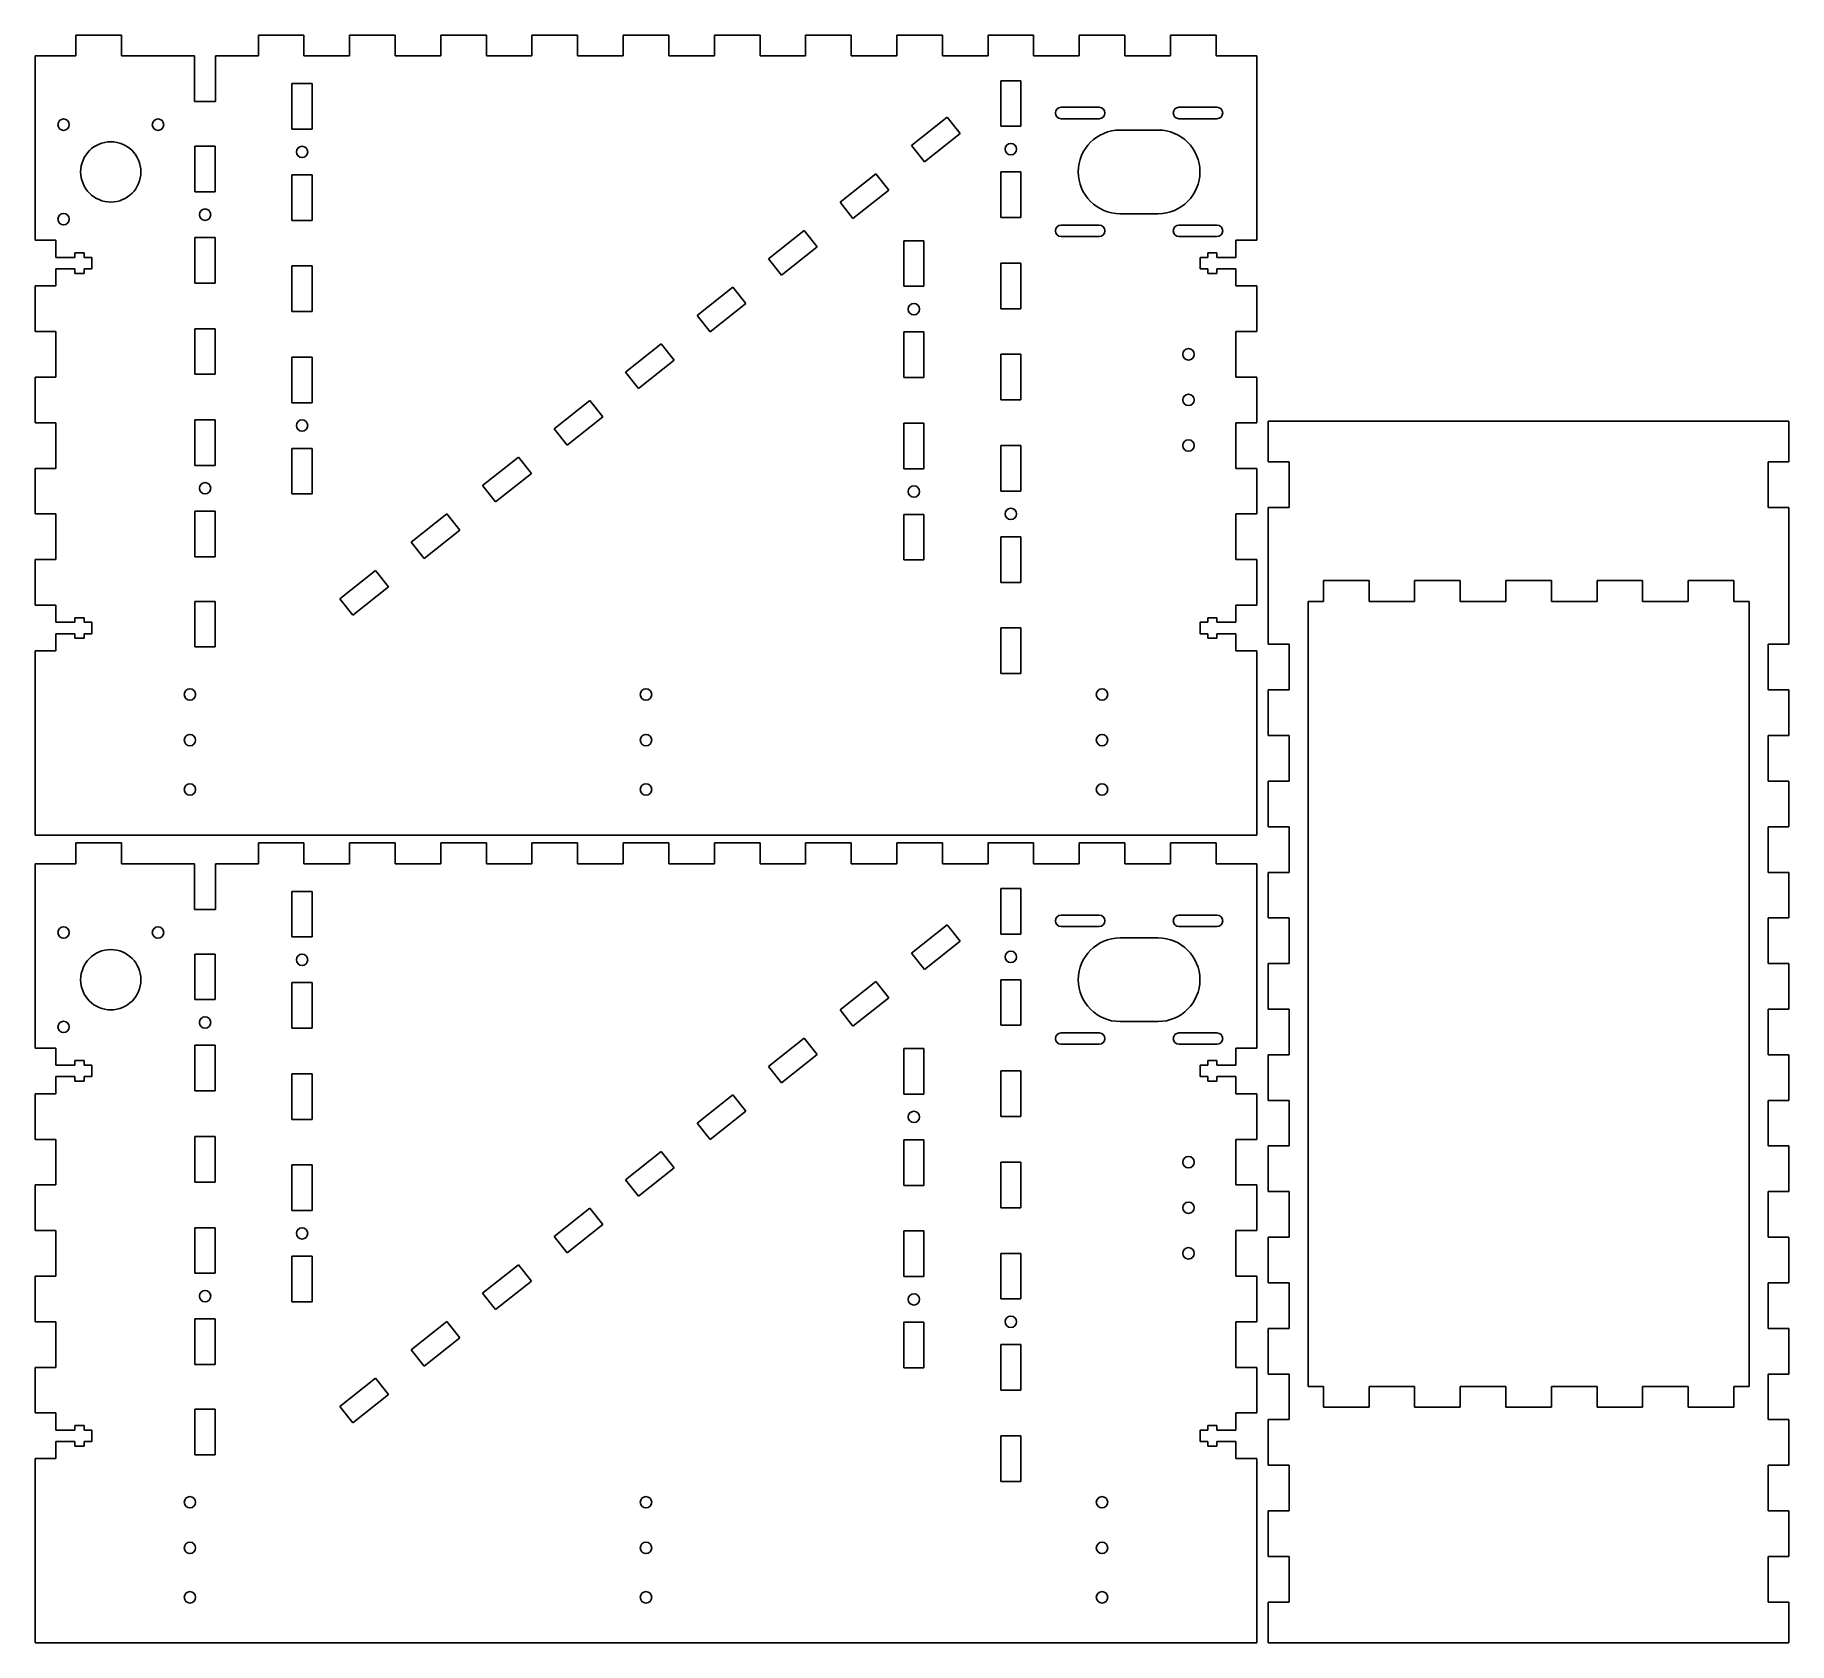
# Model space of a CAD drawing. Extents: x 4161 to 4623, y 205 to 628.
import ezdxf

# ---------------------------------------------------------------- set-up
doc = ezdxf.new("R2010")
doc.units = 0
doc.header["$MEASUREMENT"] = 0
doc.layers.add('DEFAULT', color=18, linetype='CONTINUOUS')

msp = doc.modelspace()

# ---------------------------------------------------------------- linework, layer by layer
at = {"layer": 'DEFAULT'}
for p, q in [((4184.05, 628.43), (4172.05, 628.43)), ((4172.05, 628.43), (4172.05, 622.93)), ((4184.05, 622.93), (4184.05, 628.43)), ((4232.05, 628.43), (4220.05, 628.43)), ((4220.05, 628.43), (4220.05, 622.93)), ((4232.05, 622.93), (4232.05, 628.43)), ((4256.05, 628.43), (4244.05, 628.43)), ((4244.05, 628.43), (4244.05, 622.93)), ((4256.05, 622.93), (4256.05, 628.43)), ((4280.05, 628.43), (4268.05, 628.43)), ((4268.05, 628.43), (4268.05, 622.93)), ((4280.05, 622.93), (4280.05, 628.43)), ((4304.05, 628.43), (4292.05, 628.43)), ((4292.05, 628.43), (4292.05, 622.93)), ((4304.05, 622.93), (4304.05, 628.43)), ((4328.05, 628.43), (4316.05, 628.43)), ((4316.05, 628.43), (4316.05, 622.93)), ((4328.05, 622.93), (4328.05, 628.43)), ((4352.05, 628.43), (4340.05, 628.43)), ((4340.05, 628.43), (4340.05, 622.93)), ((4352.05, 622.93), (4352.05, 628.43)), ((4376.05, 628.43), (4364.05, 628.43)), ((4364.05, 628.43), (4364.05, 622.93)), ((4376.05, 622.93), (4376.05, 628.43)), ((4400.05, 628.43), (4388.05, 628.43)), ((4388.05, 628.43), (4388.05, 622.93)), ((4400.05, 622.93), (4400.05, 628.43)), ((4424.05, 628.43), (4412.05, 628.43)), ((4412.05, 628.43), (4412.05, 622.93)), ((4424.05, 622.93), (4424.05, 628.43)), ((4448.05, 628.43), (4436.05, 628.43)), ((4436.05, 628.43), (4436.05, 622.93)), ((4448.05, 622.93), (4448.05, 628.43)), ((4472.05, 628.43), (4460.05, 628.43)), ((4460.05, 628.43), (4460.05, 622.93)), ((4472.05, 622.93), (4472.05, 628.43)), ((4172.05, 622.93), (4161.3, 622.93)), ((4161.3, 622.93), (4161.3, 574.43)), ((4203.24, 622.93), (4184.05, 622.93)), ((4203.24, 610.93), (4203.24, 622.93)), ((4220.05, 622.93), (4208.8, 622.93)), ((4208.8, 622.93), (4208.8, 610.93)), ((4244.05, 622.93), (4232.05, 622.93)), ((4268.05, 622.93), (4256.05, 622.93)), ((4292.05, 622.93), (4280.05, 622.93)), ((4316.05, 622.93), (4304.05, 622.93)), ((4340.05, 622.93), (4328.05, 622.93)), ((4364.05, 622.93), (4352.05, 622.93)), ((4388.05, 622.93), (4376.05, 622.93)), ((4412.05, 622.93), (4400.05, 622.93)), ((4436.05, 622.93), (4424.05, 622.93)), ((4460.05, 622.93), (4448.05, 622.93)), ((4482.8, 622.93), (4472.05, 622.93)), ((4482.8, 574.43), (4482.8, 622.93)), ((4228.9, 603.68), (4228.9, 615.68)), ((4228.9, 615.68), (4234.2, 615.68)), ((4234.2, 615.68), (4234.2, 603.68)), ((4420.7, 616.43), (4415.4, 616.43)), ((4415.4, 616.43), (4415.4, 604.43)), ((4420.7, 604.43), (4420.7, 616.43)), ((4208.8, 610.93), (4203.24, 610.93)), ((4431.3, 609.43), (4441.3, 609.43)), ((4462.3, 609.43), (4472.3, 609.43)), ((4391.9, 599.4), (4401.31, 606.86)), ((4401.31, 606.86), (4404.72, 602.55)), ((4441.3, 606.43), (4431.3, 606.43)), ((4472.3, 606.43), (4462.3, 606.43)), ((4234.2, 603.68), (4228.9, 603.68)), ((4404.72, 602.55), (4395.32, 595.09)), ((4415.4, 604.43), (4420.7, 604.43)), ((4446.8, 603.43), (4456.8, 603.43)), ((4203.37, 587.18), (4203.37, 599.18)), ((4203.37, 599.18), (4208.67, 599.18)), ((4208.67, 599.18), (4208.67, 587.18)), ((4395.32, 595.09), (4391.9, 599.4)), ((4228.9, 579.68), (4228.9, 591.68)), ((4228.9, 591.68), (4234.2, 591.68)), ((4234.2, 591.68), (4234.2, 579.68)), ((4373.1, 584.49), (4382.5, 591.95)), ((4382.5, 591.95), (4385.92, 587.64)), ((4415.4, 592.43), (4415.4, 580.43)), ((4420.7, 592.43), (4415.4, 592.43)), ((4420.7, 580.43), (4420.7, 592.43)), ((4208.67, 587.18), (4203.37, 587.18)), ((4385.92, 587.64), (4376.51, 580.18)), ((4376.51, 580.18), (4373.1, 584.49)), ((4234.2, 579.68), (4228.9, 579.68)), ((4354.29, 569.58), (4363.69, 577.04)), ((4363.69, 577.04), (4367.11, 572.73)), ((4415.4, 580.43), (4420.7, 580.43)), ((4431.3, 578.43), (4441.3, 578.43)), ((4456.8, 581.43), (4446.8, 581.43)), ((4462.3, 578.43), (4472.3, 578.43)), ((4161.3, 574.43), (4166.8, 574.43)), ((4166.8, 574.43), (4166.8, 569.93)), ((4203.37, 563.18), (4203.37, 575.18)), ((4203.37, 575.18), (4208.67, 575.18)), ((4208.67, 575.18), (4208.67, 563.18)), ((4367.11, 572.73), (4357.71, 565.27)), ((4389.9, 562.32), (4389.9, 574.32)), ((4389.9, 574.32), (4395.2, 574.32)), ((4395.2, 574.32), (4395.2, 562.32)), ((4441.3, 575.43), (4431.3, 575.43)), ((4472.3, 575.43), (4462.3, 575.43)), ((4477.3, 569.93), (4477.3, 574.43)), ((4477.3, 574.43), (4482.8, 574.43)), ((4166.8, 569.93), (4171.8, 569.93)), ((4171.8, 569.93), (4171.8, 571.13)), ((4171.8, 571.13), (4174.2, 571.13)), ((4174.2, 571.13), (4174.2, 569.93)), ((4174.2, 569.93), (4176.2, 569.93)), ((4176.2, 569.93), (4176.2, 566.93)), ((4228.9, 567.68), (4234.2, 567.68)), ((4228.9, 555.68), (4228.9, 567.68)), ((4234.2, 567.68), (4234.2, 555.68)), ((4357.71, 565.27), (4354.29, 569.58)), ((4415.4, 556.43), (4415.4, 568.43)), ((4415.4, 568.43), (4420.7, 568.43)), ((4420.7, 568.43), (4420.7, 556.43)), ((4467.9, 566.93), (4467.9, 569.93)), ((4467.9, 569.93), (4469.9, 569.93)), ((4469.9, 569.93), (4469.9, 571.13)), ((4469.9, 571.13), (4472.3, 571.13)), ((4472.3, 571.13), (4472.3, 569.93)), ((4472.3, 569.93), (4477.3, 569.93)), ((4171.8, 566.93), (4166.8, 566.93)), ((4166.8, 566.93), (4166.8, 562.43)), ((4171.8, 565.73), (4171.8, 566.93)), ((4174.2, 565.73), (4171.8, 565.73)), ((4176.2, 566.93), (4174.2, 566.93)), ((4174.2, 566.93), (4174.2, 565.73)), ((4208.67, 563.18), (4203.37, 563.18)), ((4469.9, 566.93), (4467.9, 566.93)), ((4469.9, 565.73), (4469.9, 566.93)), ((4472.3, 565.73), (4469.9, 565.73)), ((4477.3, 566.93), (4472.3, 566.93)), ((4472.3, 566.93), (4472.3, 565.73)), ((4477.3, 562.43), (4477.3, 566.93)), ((4166.8, 562.43), (4161.3, 562.43)), ((4161.3, 562.43), (4161.3, 550.43)), ((4335.48, 554.67), (4344.89, 562.13)), ((4344.89, 562.13), (4348.3, 557.82)), ((4395.2, 562.32), (4389.9, 562.32)), ((4482.8, 562.43), (4477.3, 562.43)), ((4482.8, 550.43), (4482.8, 562.43)), ((4234.2, 555.68), (4228.9, 555.68)), ((4338.9, 550.36), (4335.48, 554.67)), ((4348.3, 557.82), (4338.9, 550.36)), ((4420.7, 556.43), (4415.4, 556.43)), ((4161.3, 550.43), (4166.8, 550.43)), ((4166.8, 550.43), (4166.8, 538.43)), ((4203.37, 539.18), (4203.37, 551.18)), ((4203.37, 551.18), (4208.67, 551.18)), ((4208.67, 551.18), (4208.67, 539.18)), ((4389.9, 538.32), (4389.9, 550.32)), ((4389.9, 550.32), (4395.2, 550.32)), ((4395.2, 550.32), (4395.2, 538.32)), ((4477.3, 538.43), (4477.3, 550.43)), ((4477.3, 550.43), (4482.8, 550.43)), ((4316.68, 539.76), (4326.08, 547.22)), ((4326.08, 547.22), (4329.5, 542.91)), ((4228.9, 543.68), (4234.2, 543.68)), ((4228.9, 531.68), (4228.9, 543.68)), ((4234.2, 543.68), (4234.2, 531.68)), ((4329.5, 542.91), (4320.09, 535.45)), ((4420.7, 544.43), (4415.4, 544.43)), ((4415.4, 544.43), (4415.4, 532.43)), ((4420.7, 532.43), (4420.7, 544.43)), ((4166.8, 538.43), (4161.3, 538.43)), ((4161.3, 538.43), (4161.3, 526.43)), ((4208.67, 539.18), (4203.37, 539.18)), ((4320.09, 535.45), (4316.68, 539.76)), ((4395.2, 538.32), (4389.9, 538.32)), ((4482.8, 538.43), (4477.3, 538.43)), ((4482.8, 526.43), (4482.8, 538.43)), ((4234.2, 531.68), (4228.9, 531.68)), ((4297.87, 524.85), (4307.27, 532.31)), ((4307.27, 532.31), (4310.69, 528)), ((4415.4, 532.43), (4420.7, 532.43)), ((4161.3, 526.43), (4166.8, 526.43)), ((4166.8, 526.43), (4166.8, 514.43)), ((4203.37, 515.18), (4203.37, 527.18)), ((4203.37, 527.18), (4208.67, 527.18)), ((4208.67, 527.18), (4208.67, 515.18)), ((4310.69, 528), (4301.29, 520.54)), ((4389.9, 526.32), (4395.2, 526.32)), ((4389.9, 514.32), (4389.9, 526.32)), ((4395.2, 526.32), (4395.2, 514.32)), ((4477.3, 514.43), (4477.3, 526.43)), ((4477.3, 526.43), (4482.8, 526.43)), ((4491.3, 526.88), (4485.8, 526.88)), ((4485.8, 526.88), (4485.8, 516.13)), ((4617.3, 526.88), (4491.3, 526.88)), ((4622.8, 526.88), (4617.3, 526.88)), ((4622.8, 516.13), (4622.8, 526.88)), ((4301.29, 520.54), (4297.87, 524.85)), ((4228.9, 507.68), (4228.9, 519.68)), ((4228.9, 519.68), (4234.2, 519.68)), ((4234.2, 519.68), (4234.2, 507.68)), ((4279.06, 509.94), (4288.47, 517.4)), ((4288.47, 517.4), (4291.88, 513.09)), ((4415.4, 508.43), (4415.4, 520.43)), ((4415.4, 520.43), (4420.7, 520.43)), ((4420.7, 520.43), (4420.7, 508.43)), ((4166.8, 514.43), (4161.3, 514.43)), ((4161.3, 514.43), (4161.3, 502.43)), ((4208.67, 515.18), (4203.37, 515.18)), ((4291.88, 513.09), (4282.48, 505.63)), ((4395.2, 514.32), (4389.9, 514.32)), ((4482.8, 514.43), (4477.3, 514.43)), ((4482.8, 502.43), (4482.8, 514.43)), ((4485.8, 516.13), (4491.3, 516.13)), ((4491.3, 516.13), (4491.3, 504.13)), ((4617.3, 504.13), (4617.3, 516.13)), ((4617.3, 516.13), (4622.8, 516.13)), ((4234.2, 507.68), (4228.9, 507.68)), ((4282.48, 505.63), (4279.06, 509.94)), ((4420.7, 508.43), (4415.4, 508.43)), ((4203.37, 491.18), (4203.37, 503.18)), ((4203.37, 503.18), (4208.67, 503.18)), ((4208.67, 503.18), (4208.67, 491.18)), ((4491.3, 504.13), (4485.8, 504.13)), ((4485.8, 504.13), (4485.8, 484.94)), ((4622.8, 504.13), (4617.3, 504.13)), ((4622.8, 484.94), (4622.8, 504.13)), ((4161.3, 502.43), (4166.8, 502.43)), ((4166.8, 502.43), (4166.8, 490.43)), ((4260.26, 495.03), (4269.66, 502.49)), ((4269.66, 502.49), (4273.08, 498.18)), ((4389.9, 490.32), (4389.9, 502.32)), ((4389.9, 502.32), (4395.2, 502.32)), ((4395.2, 502.32), (4395.2, 490.32)), ((4477.3, 490.43), (4477.3, 502.43)), ((4477.3, 502.43), (4482.8, 502.43)), ((4263.67, 490.72), (4260.26, 495.03)), ((4273.08, 498.18), (4263.67, 490.72)), ((4420.7, 496.43), (4415.4, 496.43)), ((4415.4, 496.43), (4415.4, 484.43)), ((4420.7, 484.43), (4420.7, 496.43)), ((4166.8, 490.43), (4161.3, 490.43)), ((4161.3, 490.43), (4161.3, 478.43)), ((4208.67, 491.18), (4203.37, 491.18)), ((4395.2, 490.32), (4389.9, 490.32)), ((4482.8, 490.43), (4477.3, 490.43)), ((4482.8, 478.43), (4482.8, 490.43)), ((4241.45, 480.12), (4250.85, 487.58)), ((4250.85, 487.58), (4254.27, 483.27)), ((4485.8, 484.94), (4485.8, 479.38)), ((4500.3, 479.38), (4500.3, 484.94)), ((4500.3, 484.94), (4512.3, 484.94)), ((4512.3, 484.94), (4512.3, 479.38)), ((4524.3, 479.38), (4524.3, 484.94)), ((4524.3, 484.94), (4536.3, 484.94)), ((4536.3, 484.94), (4536.3, 479.38)), ((4548.3, 479.38), (4548.3, 484.94)), ((4548.3, 484.94), (4560.3, 484.94)), ((4560.3, 484.94), (4560.3, 479.38)), ((4572.3, 479.38), (4572.3, 484.94)), ((4572.3, 484.94), (4584.3, 484.94)), ((4584.3, 484.94), (4584.3, 479.38)), ((4596.3, 479.38), (4596.3, 484.94)), ((4596.3, 484.94), (4608.3, 484.94)), ((4608.3, 484.94), (4608.3, 479.38)), ((4622.8, 479.38), (4622.8, 484.94)), ((4244.87, 475.81), (4241.45, 480.12)), ((4254.27, 483.27), (4244.87, 475.81)), ((4415.4, 484.43), (4420.7, 484.43)), ((4161.3, 478.43), (4166.8, 478.43)), ((4166.8, 478.43), (4166.8, 473.93)), ((4203.37, 467.43), (4203.37, 479.43)), ((4203.37, 479.43), (4208.67, 479.43)), ((4208.67, 479.43), (4208.67, 467.43)), ((4477.3, 473.93), (4477.3, 478.43)), ((4477.3, 478.43), (4482.8, 478.43)), ((4485.8, 479.38), (4485.8, 468.13)), ((4496.3, 272.88), (4496.3, 479.38)), ((4496.3, 479.38), (4500.3, 479.38)), ((4512.3, 479.38), (4524.3, 479.38)), ((4536.3, 479.38), (4548.3, 479.38)), ((4560.3, 479.38), (4572.3, 479.38)), ((4584.3, 479.38), (4596.3, 479.38)), ((4608.3, 479.38), (4612.3, 479.38)), ((4612.3, 479.38), (4612.3, 272.88)), ((4622.8, 468.13), (4622.8, 479.38)), ((4166.8, 473.93), (4171.8, 473.93)), ((4171.8, 470.93), (4166.8, 470.93)), ((4166.8, 470.93), (4166.8, 466.43)), ((4171.8, 473.93), (4171.8, 475.13)), ((4171.8, 475.13), (4174.2, 475.13)), ((4171.8, 469.73), (4171.8, 470.93)), ((4174.2, 475.13), (4174.2, 473.93)), ((4174.2, 473.93), (4176.2, 473.93)), ((4176.2, 470.93), (4174.2, 470.93)), ((4174.2, 470.93), (4174.2, 469.73)), ((4176.2, 473.93), (4176.2, 470.93)), ((4420.7, 472.43), (4415.4, 472.43)), ((4415.4, 472.43), (4415.4, 460.43)), ((4420.7, 460.43), (4420.7, 472.43)), ((4467.9, 470.93), (4467.9, 473.93)), ((4467.9, 473.93), (4469.9, 473.93)), ((4469.9, 470.93), (4467.9, 470.93)), ((4469.9, 473.93), (4469.9, 475.13)), ((4469.9, 475.13), (4472.3, 475.13)), ((4469.9, 469.73), (4469.9, 470.93)), ((4472.3, 475.13), (4472.3, 473.93)), ((4472.3, 473.93), (4477.3, 473.93)), ((4477.3, 470.93), (4472.3, 470.93)), ((4472.3, 470.93), (4472.3, 469.73)), ((4477.3, 466.43), (4477.3, 470.93)), ((4166.8, 466.43), (4161.3, 466.43)), ((4161.3, 466.43), (4161.3, 417.93)), ((4174.2, 469.73), (4171.8, 469.73)), ((4208.67, 467.43), (4203.37, 467.43)), ((4472.3, 469.73), (4469.9, 469.73)), ((4482.8, 466.43), (4477.3, 466.43)), ((4482.8, 417.93), (4482.8, 466.43)), ((4485.8, 468.13), (4491.3, 468.13)), ((4491.3, 468.13), (4491.3, 456.13)), ((4617.3, 456.13), (4617.3, 468.13)), ((4617.3, 468.13), (4622.8, 468.13)), ((4415.4, 460.43), (4420.7, 460.43)), ((4491.3, 456.13), (4485.8, 456.13)), ((4485.8, 456.13), (4485.8, 444.13)), ((4622.8, 456.13), (4617.3, 456.13)), ((4622.8, 444.13), (4622.8, 456.13)), ((4485.8, 444.13), (4491.3, 444.13)), ((4491.3, 444.13), (4491.3, 432.13)), ((4617.3, 432.13), (4617.3, 444.13)), ((4617.3, 444.13), (4622.8, 444.13)), ((4491.3, 432.13), (4485.8, 432.13)), ((4485.8, 432.13), (4485.8, 420.13)), ((4622.8, 432.13), (4617.3, 432.13)), ((4622.8, 420.13), (4622.8, 432.13)), ((4485.8, 420.13), (4491.3, 420.13)), ((4491.3, 420.13), (4491.3, 408.13)), ((4617.3, 408.13), (4617.3, 420.13)), ((4617.3, 420.13), (4622.8, 420.13)), ((4161.3, 417.93), (4482.8, 417.93)), ((4184.05, 415.88), (4172.05, 415.88)), ((4172.05, 415.88), (4172.05, 410.38)), ((4184.05, 410.38), (4184.05, 415.88)), ((4232.05, 415.88), (4220.05, 415.88)), ((4220.05, 415.88), (4220.05, 410.38)), ((4232.05, 410.38), (4232.05, 415.88)), ((4256.05, 415.88), (4244.05, 415.88)), ((4244.05, 415.88), (4244.05, 410.38)), ((4256.05, 410.38), (4256.05, 415.88)), ((4280.05, 415.88), (4268.05, 415.88)), ((4268.05, 415.88), (4268.05, 410.38)), ((4280.05, 410.38), (4280.05, 415.88)), ((4304.05, 415.88), (4292.05, 415.88)), ((4292.05, 415.88), (4292.05, 410.38)), ((4304.05, 410.38), (4304.05, 415.88)), ((4328.05, 415.88), (4316.05, 415.88)), ((4316.05, 415.88), (4316.05, 410.38)), ((4328.05, 410.38), (4328.05, 415.88)), ((4352.05, 415.88), (4340.05, 415.88)), ((4340.05, 415.88), (4340.05, 410.38)), ((4352.05, 410.38), (4352.05, 415.88)), ((4376.05, 415.88), (4364.05, 415.88)), ((4364.05, 415.88), (4364.05, 410.38)), ((4376.05, 410.38), (4376.05, 415.88)), ((4400.05, 415.88), (4388.05, 415.88)), ((4388.05, 415.88), (4388.05, 410.38)), ((4400.05, 410.38), (4400.05, 415.88)), ((4424.05, 415.88), (4412.05, 415.88)), ((4412.05, 415.88), (4412.05, 410.38)), ((4424.05, 410.38), (4424.05, 415.88)), ((4448.05, 415.88), (4436.05, 415.88)), ((4436.05, 415.88), (4436.05, 410.38)), ((4448.05, 410.38), (4448.05, 415.88)), ((4472.05, 415.88), (4460.05, 415.88)), ((4460.05, 415.88), (4460.05, 410.38)), ((4472.05, 410.38), (4472.05, 415.88)), ((4172.05, 410.38), (4161.3, 410.38)), ((4161.3, 410.38), (4161.3, 361.88)), ((4203.24, 410.38), (4184.05, 410.38)), ((4203.24, 398.38), (4203.24, 410.38)), ((4220.05, 410.38), (4208.8, 410.38)), ((4208.8, 410.38), (4208.8, 398.38)), ((4244.05, 410.38), (4232.05, 410.38)), ((4268.05, 410.38), (4256.05, 410.38)), ((4292.05, 410.38), (4280.05, 410.38)), ((4316.05, 410.38), (4304.05, 410.38)), ((4340.05, 410.38), (4328.05, 410.38)), ((4364.05, 410.38), (4352.05, 410.38)), ((4388.05, 410.38), (4376.05, 410.38)), ((4412.05, 410.38), (4400.05, 410.38)), ((4436.05, 410.38), (4424.05, 410.38)), ((4460.05, 410.38), (4448.05, 410.38)), ((4482.8, 410.38), (4472.05, 410.38)), ((4482.8, 361.88), (4482.8, 410.38)), ((4491.3, 408.13), (4485.8, 408.13)), ((4485.8, 408.13), (4485.8, 396.13)), ((4622.8, 408.13), (4617.3, 408.13)), ((4622.8, 396.13), (4622.8, 408.13)), ((4228.9, 391.13), (4228.9, 403.13)), ((4228.9, 403.13), (4234.2, 403.13)), ((4234.2, 403.13), (4234.2, 391.13)), ((4420.7, 403.88), (4415.4, 403.88)), ((4415.4, 403.88), (4415.4, 391.88)), ((4420.7, 391.88), (4420.7, 403.88)), ((4208.8, 398.38), (4203.24, 398.38)), ((4391.9, 386.85), (4401.31, 394.31)), ((4401.31, 394.31), (4404.72, 390)), ((4431.3, 396.88), (4441.3, 396.88)), ((4441.3, 393.88), (4431.3, 393.88)), ((4462.3, 396.88), (4472.3, 396.88)), ((4472.3, 393.88), (4462.3, 393.88)), ((4485.8, 396.13), (4491.3, 396.13)), ((4491.3, 396.13), (4491.3, 384.13)), ((4617.3, 384.13), (4617.3, 396.13)), ((4617.3, 396.13), (4622.8, 396.13)), ((4234.2, 391.13), (4228.9, 391.13)), ((4404.72, 390), (4395.32, 382.54)), ((4415.4, 391.88), (4420.7, 391.88)), ((4446.8, 390.88), (4456.8, 390.88)), ((4203.37, 374.63), (4203.37, 386.63)), ((4203.37, 386.63), (4208.67, 386.63)), ((4208.67, 386.63), (4208.67, 374.63)), ((4395.32, 382.54), (4391.9, 386.85)), ((4491.3, 384.13), (4485.8, 384.13)), ((4485.8, 384.13), (4485.8, 372.13)), ((4622.8, 384.13), (4617.3, 384.13)), ((4622.8, 372.13), (4622.8, 384.13)), ((4228.9, 367.13), (4228.9, 379.13)), ((4228.9, 379.13), (4234.2, 379.13)), ((4234.2, 379.13), (4234.2, 367.13)), ((4373.1, 371.94), (4382.5, 379.4)), ((4382.5, 379.4), (4385.92, 375.09)), ((4415.4, 379.88), (4415.4, 367.88)), ((4420.7, 379.88), (4415.4, 379.88)), ((4420.7, 367.88), (4420.7, 379.88)), ((4208.67, 374.63), (4203.37, 374.63)), ((4385.92, 375.09), (4376.51, 367.63)), ((4376.51, 367.63), (4373.1, 371.94)), ((4485.8, 372.13), (4491.3, 372.13)), ((4491.3, 372.13), (4491.3, 360.13)), ((4617.3, 360.13), (4617.3, 372.13)), ((4617.3, 372.13), (4622.8, 372.13)), ((4234.2, 367.13), (4228.9, 367.13)), ((4415.4, 367.88), (4420.7, 367.88)), ((4431.3, 365.88), (4441.3, 365.88)), ((4456.8, 368.88), (4446.8, 368.88)), ((4462.3, 365.88), (4472.3, 365.88)), ((4161.3, 361.88), (4166.8, 361.88)), ((4166.8, 361.88), (4166.8, 357.38)), ((4203.37, 350.63), (4203.37, 362.63)), ((4203.37, 362.63), (4208.67, 362.63)), ((4208.67, 362.63), (4208.67, 350.63)), ((4354.29, 357.03), (4363.69, 364.49)), ((4367.11, 360.18), (4357.71, 352.72)), ((4363.69, 364.49), (4367.11, 360.18)), ((4389.9, 349.77), (4389.9, 361.77)), ((4389.9, 361.77), (4395.2, 361.77)), ((4395.2, 361.77), (4395.2, 349.77)), ((4441.3, 362.88), (4431.3, 362.88)), ((4472.3, 362.88), (4462.3, 362.88)), ((4477.3, 357.38), (4477.3, 361.88)), ((4477.3, 361.88), (4482.8, 361.88)), ((4491.3, 360.13), (4485.8, 360.13)), ((4485.8, 360.13), (4485.8, 348.13)), ((4622.8, 360.13), (4617.3, 360.13)), ((4622.8, 348.13), (4622.8, 360.13)), ((4166.8, 357.38), (4171.8, 357.38)), ((4171.8, 357.38), (4171.8, 358.58)), ((4171.8, 358.58), (4174.2, 358.58)), ((4174.2, 358.58), (4174.2, 357.38)), ((4174.2, 357.38), (4176.2, 357.38)), ((4176.2, 357.38), (4176.2, 354.38)), ((4357.71, 352.72), (4354.29, 357.03)), ((4415.4, 343.88), (4415.4, 355.88)), ((4415.4, 355.88), (4420.7, 355.88)), ((4420.7, 355.88), (4420.7, 343.88)), ((4467.9, 354.38), (4467.9, 357.38)), ((4467.9, 357.38), (4469.9, 357.38)), ((4469.9, 357.38), (4469.9, 358.58)), ((4469.9, 358.58), (4472.3, 358.58)), ((4472.3, 358.58), (4472.3, 357.38)), ((4472.3, 357.38), (4477.3, 357.38)), ((4171.8, 354.38), (4166.8, 354.38)), ((4166.8, 354.38), (4166.8, 349.88)), ((4171.8, 353.18), (4171.8, 354.38)), ((4174.2, 353.18), (4171.8, 353.18)), ((4176.2, 354.38), (4174.2, 354.38)), ((4174.2, 354.38), (4174.2, 353.18)), ((4228.9, 355.13), (4234.2, 355.13)), ((4228.9, 343.13), (4228.9, 355.13)), ((4234.2, 355.13), (4234.2, 343.13)), ((4469.9, 354.38), (4467.9, 354.38)), ((4469.9, 353.18), (4469.9, 354.38)), ((4472.3, 353.18), (4469.9, 353.18)), ((4477.3, 354.38), (4472.3, 354.38)), ((4472.3, 354.38), (4472.3, 353.18)), ((4477.3, 349.88), (4477.3, 354.38)), ((4166.8, 349.88), (4161.3, 349.88)), ((4161.3, 349.88), (4161.3, 337.88)), ((4208.67, 350.63), (4203.37, 350.63)), ((4335.48, 342.12), (4344.89, 349.58)), ((4344.89, 349.58), (4348.3, 345.27)), ((4395.2, 349.77), (4389.9, 349.77)), ((4482.8, 349.88), (4477.3, 349.88)), ((4482.8, 337.88), (4482.8, 349.88)), ((4485.8, 348.13), (4491.3, 348.13)), ((4491.3, 348.13), (4491.3, 336.13)), ((4617.3, 336.13), (4617.3, 348.13)), ((4617.3, 348.13), (4622.8, 348.13)), ((4234.2, 343.13), (4228.9, 343.13)), ((4338.9, 337.81), (4335.48, 342.12)), ((4348.3, 345.27), (4338.9, 337.81)), ((4420.7, 343.88), (4415.4, 343.88)), ((4161.3, 337.88), (4166.8, 337.88)), ((4166.8, 337.88), (4166.8, 325.88)), ((4203.37, 326.63), (4203.37, 338.63)), ((4203.37, 338.63), (4208.67, 338.63)), ((4208.67, 338.63), (4208.67, 326.63)), ((4389.9, 325.77), (4389.9, 337.77)), ((4389.9, 337.77), (4395.2, 337.77)), ((4395.2, 337.77), (4395.2, 325.77)), ((4477.3, 325.88), (4477.3, 337.88)), ((4477.3, 337.88), (4482.8, 337.88)), ((4316.68, 327.21), (4326.08, 334.67)), ((4326.08, 334.67), (4329.5, 330.36)), ((4491.3, 336.13), (4485.8, 336.13)), ((4485.8, 336.13), (4485.8, 324.13)), ((4622.8, 336.13), (4617.3, 336.13)), ((4622.8, 324.13), (4622.8, 336.13)), ((4228.9, 331.13), (4234.2, 331.13)), ((4228.9, 319.13), (4228.9, 331.13)), ((4234.2, 331.13), (4234.2, 319.13)), ((4329.5, 330.36), (4320.09, 322.9)), ((4420.7, 331.88), (4415.4, 331.88)), ((4415.4, 331.88), (4415.4, 319.88)), ((4420.7, 319.88), (4420.7, 331.88)), ((4166.8, 325.88), (4161.3, 325.88)), ((4161.3, 325.88), (4161.3, 313.88)), ((4208.67, 326.63), (4203.37, 326.63)), ((4320.09, 322.9), (4316.68, 327.21)), ((4395.2, 325.77), (4389.9, 325.77)), ((4482.8, 325.88), (4477.3, 325.88)), ((4482.8, 313.88), (4482.8, 325.88)), ((4485.8, 324.13), (4491.3, 324.13)), ((4491.3, 324.13), (4491.3, 312.13)), ((4617.3, 312.13), (4617.3, 324.13)), ((4617.3, 324.13), (4622.8, 324.13)), ((4234.2, 319.13), (4228.9, 319.13)), ((4297.87, 312.3), (4307.27, 319.76)), ((4307.27, 319.76), (4310.69, 315.45)), ((4415.4, 319.88), (4420.7, 319.88)), ((4161.3, 313.88), (4166.8, 313.88)), ((4166.8, 313.88), (4166.8, 301.88)), ((4203.37, 302.63), (4203.37, 314.63)), ((4203.37, 314.63), (4208.67, 314.63)), ((4208.67, 314.63), (4208.67, 302.63)), ((4310.69, 315.45), (4301.29, 307.99)), ((4477.3, 301.88), (4477.3, 313.88)), ((4477.3, 313.88), (4482.8, 313.88)), ((4301.29, 307.99), (4297.87, 312.3)), ((4389.9, 313.77), (4395.2, 313.77)), ((4389.9, 301.77), (4389.9, 313.77)), ((4395.2, 313.77), (4395.2, 301.77)), ((4491.3, 312.13), (4485.8, 312.13)), ((4485.8, 312.13), (4485.8, 300.13)), ((4622.8, 312.13), (4617.3, 312.13)), ((4622.8, 300.13), (4622.8, 312.13)), ((4228.9, 295.13), (4228.9, 307.13)), ((4228.9, 307.13), (4234.2, 307.13)), ((4234.2, 307.13), (4234.2, 295.13)), ((4279.06, 297.39), (4288.47, 304.85)), ((4288.47, 304.85), (4291.88, 300.54)), ((4415.4, 295.88), (4415.4, 307.88)), ((4415.4, 307.88), (4420.7, 307.88)), ((4420.7, 307.88), (4420.7, 295.88)), ((4166.8, 301.88), (4161.3, 301.88)), ((4161.3, 301.88), (4161.3, 289.88)), ((4208.67, 302.63), (4203.37, 302.63)), ((4291.88, 300.54), (4282.48, 293.08)), ((4395.2, 301.77), (4389.9, 301.77)), ((4482.8, 301.88), (4477.3, 301.88)), ((4482.8, 289.88), (4482.8, 301.88)), ((4485.8, 300.13), (4491.3, 300.13)), ((4491.3, 300.13), (4491.3, 288.13)), ((4617.3, 288.13), (4617.3, 300.13)), ((4617.3, 300.13), (4622.8, 300.13)), ((4282.48, 293.08), (4279.06, 297.39)), ((4420.7, 295.88), (4415.4, 295.88)), ((4234.2, 295.13), (4228.9, 295.13)), ((4161.3, 289.88), (4166.8, 289.88)), ((4166.8, 289.88), (4166.8, 277.88)), ((4203.37, 278.63), (4203.37, 290.63)), ((4203.37, 290.63), (4208.67, 290.63)), ((4208.67, 290.63), (4208.67, 278.63)), ((4260.26, 282.48), (4269.66, 289.94)), ((4269.66, 289.94), (4273.08, 285.63)), ((4389.9, 277.77), (4389.9, 289.77)), ((4389.9, 289.77), (4395.2, 289.77)), ((4395.2, 289.77), (4395.2, 277.77)), ((4477.3, 277.88), (4477.3, 289.88)), ((4477.3, 289.88), (4482.8, 289.88)), ((4491.3, 288.13), (4485.8, 288.13)), ((4485.8, 288.13), (4485.8, 276.13)), ((4622.8, 288.13), (4617.3, 288.13)), ((4622.8, 276.13), (4622.8, 288.13)), ((4263.67, 278.17), (4260.26, 282.48)), ((4273.08, 285.63), (4263.67, 278.17)), ((4420.7, 283.88), (4415.4, 283.88)), ((4415.4, 283.88), (4415.4, 271.88)), ((4420.7, 271.88), (4420.7, 283.88)), ((4166.8, 277.88), (4161.3, 277.88)), ((4161.3, 277.88), (4161.3, 265.88)), ((4208.67, 278.63), (4203.37, 278.63)), ((4395.2, 277.77), (4389.9, 277.77)), ((4482.8, 277.88), (4477.3, 277.88)), ((4482.8, 265.88), (4482.8, 277.88)), ((4241.45, 267.57), (4250.85, 275.03)), ((4250.85, 275.03), (4254.27, 270.72)), ((4485.8, 276.13), (4491.3, 276.13)), ((4491.3, 276.13), (4491.3, 272.88)), ((4491.3, 272.88), (4491.3, 267.38)), ((4500.3, 272.88), (4496.3, 272.88)), ((4500.3, 267.38), (4500.3, 272.88)), ((4524.3, 272.88), (4512.3, 272.88)), ((4512.3, 272.88), (4512.3, 267.38)), ((4524.3, 267.38), (4524.3, 272.88)), ((4548.3, 272.88), (4536.3, 272.88)), ((4536.3, 272.88), (4536.3, 267.38)), ((4548.3, 267.38), (4548.3, 272.88)), ((4572.3, 272.88), (4560.3, 272.88)), ((4560.3, 272.88), (4560.3, 267.38)), ((4572.3, 267.38), (4572.3, 272.88)), ((4596.3, 272.88), (4584.3, 272.88)), ((4584.3, 272.88), (4584.3, 267.38)), ((4596.3, 267.38), (4596.3, 272.88)), ((4612.3, 272.88), (4608.3, 272.88)), ((4608.3, 272.88), (4608.3, 267.38)), ((4617.3, 272.88), (4617.3, 276.13)), ((4617.3, 276.13), (4622.8, 276.13)), ((4617.3, 267.38), (4617.3, 272.88)), ((4254.27, 270.72), (4244.87, 263.26)), ((4415.4, 271.88), (4420.7, 271.88)), ((4161.3, 265.88), (4166.8, 265.88)), ((4166.8, 265.88), (4166.8, 261.38)), ((4203.37, 254.88), (4203.37, 266.88)), ((4203.37, 266.88), (4208.67, 266.88)), ((4208.67, 266.88), (4208.67, 254.88)), ((4244.87, 263.26), (4241.45, 267.57)), ((4477.3, 261.38), (4477.3, 265.88)), ((4477.3, 265.88), (4482.8, 265.88)), ((4491.3, 264.13), (4485.8, 264.13)), ((4485.8, 264.13), (4485.8, 252.13)), ((4491.3, 267.38), (4491.3, 264.13)), ((4512.3, 267.38), (4500.3, 267.38)), ((4536.3, 267.38), (4524.3, 267.38)), ((4560.3, 267.38), (4548.3, 267.38)), ((4584.3, 267.38), (4572.3, 267.38)), ((4608.3, 267.38), (4596.3, 267.38)), ((4617.3, 264.13), (4617.3, 267.38)), ((4622.8, 264.13), (4617.3, 264.13)), ((4622.8, 252.13), (4622.8, 264.13)), ((4166.8, 261.38), (4171.8, 261.38)), ((4171.8, 261.38), (4171.8, 262.58)), ((4171.8, 262.58), (4174.2, 262.58)), ((4174.2, 262.58), (4174.2, 261.38)), ((4174.2, 261.38), (4176.2, 261.38)), ((4176.2, 261.38), (4176.2, 258.38)), ((4420.7, 259.88), (4415.4, 259.88)), ((4415.4, 259.88), (4415.4, 247.88)), ((4420.7, 247.88), (4420.7, 259.88)), ((4467.9, 258.38), (4467.9, 261.38)), ((4467.9, 261.38), (4469.9, 261.38)), ((4469.9, 261.38), (4469.9, 262.58)), ((4469.9, 262.58), (4472.3, 262.58)), ((4472.3, 262.58), (4472.3, 261.38)), ((4472.3, 261.38), (4477.3, 261.38)), ((4166.8, 253.88), (4161.3, 253.88)), ((4161.3, 253.88), (4161.3, 205.38)), ((4171.8, 258.38), (4166.8, 258.38)), ((4166.8, 258.38), (4166.8, 253.88)), ((4171.8, 257.18), (4171.8, 258.38)), ((4174.2, 257.18), (4171.8, 257.18)), ((4176.2, 258.38), (4174.2, 258.38)), ((4174.2, 258.38), (4174.2, 257.18)), ((4208.67, 254.88), (4203.37, 254.88)), ((4469.9, 258.38), (4467.9, 258.38)), ((4469.9, 257.18), (4469.9, 258.38)), ((4472.3, 257.18), (4469.9, 257.18)), ((4477.3, 258.38), (4472.3, 258.38)), ((4472.3, 258.38), (4472.3, 257.18)), ((4477.3, 253.88), (4477.3, 258.38)), ((4482.8, 253.88), (4477.3, 253.88)), ((4482.8, 205.38), (4482.8, 253.88)), ((4485.8, 252.13), (4491.3, 252.13)), ((4491.3, 252.13), (4491.3, 240.13)), ((4617.3, 240.13), (4617.3, 252.13)), ((4617.3, 252.13), (4622.8, 252.13)), ((4415.4, 247.88), (4420.7, 247.88)), ((4491.3, 240.13), (4485.8, 240.13)), ((4485.8, 240.13), (4485.8, 228.13)), ((4622.8, 240.13), (4617.3, 240.13)), ((4622.8, 228.13), (4622.8, 240.13)), ((4485.8, 228.13), (4491.3, 228.13)), ((4491.3, 228.13), (4491.3, 216.13)), ((4617.3, 216.13), (4617.3, 228.13)), ((4617.3, 228.13), (4622.8, 228.13)), ((4491.3, 216.13), (4485.8, 216.13)), ((4485.8, 216.13), (4485.8, 205.38)), ((4622.8, 216.13), (4617.3, 216.13)), ((4622.8, 205.38), (4622.8, 216.13)), ((4161.3, 205.38), (4482.8, 205.38)), ((4485.8, 205.38), (4491.3, 205.38)), ((4491.3, 205.38), (4617.3, 205.38)), ((4617.3, 205.38), (4622.8, 205.38))]:
    msp.add_line(p, q, dxfattribs=at)
for centre, radius in [((4168.8, 604.85), 1.5), ((4193.65, 604.85), 1.5), ((4181.22, 592.43), 7.93), ((4231.55, 597.68), 1.5), ((4418.05, 598.43), 1.5), ((4168.8, 580), 1.5), ((4206.02, 581.18), 1.5), ((4392.55, 556.32), 1.5), ((4464.8, 544.43), 1.5), ((4464.8, 532.43), 1.5), ((4231.55, 525.68), 1.5), ((4464.8, 520.43), 1.5), ((4206.02, 509.18), 1.5), ((4392.55, 508.32), 1.5), ((4418.05, 502.43), 1.5), ((4202.05, 454.93), 1.5), ((4322.05, 454.93), 1.5), ((4442.05, 454.93), 1.5), ((4202.05, 442.93), 1.5), ((4322.05, 442.93), 1.5), ((4442.05, 442.93), 1.5), ((4202.05, 429.93), 1.5), ((4322.05, 429.93), 1.5), ((4442.05, 429.93), 1.5), ((4168.8, 392.3), 1.5), ((4193.65, 392.3), 1.5), ((4181.22, 379.88), 7.93), ((4231.55, 385.13), 1.5), ((4418.05, 385.88), 1.5), ((4206.02, 368.63), 1.5), ((4168.8, 367.45), 1.5), ((4392.55, 343.77), 1.5), ((4464.8, 331.88), 1.5), ((4464.8, 319.88), 1.5), ((4231.55, 313.13), 1.5), ((4464.8, 307.88), 1.5), ((4206.02, 296.63), 1.5), ((4392.55, 295.77), 1.5), ((4418.05, 289.88), 1.5), ((4202.05, 242.38), 1.5), ((4322.05, 242.38), 1.5), ((4442.05, 242.38), 1.5), ((4202.05, 230.38), 1.5), ((4322.05, 230.38), 1.5), ((4442.05, 230.38), 1.5), ((4202.05, 217.38), 1.5), ((4322.05, 217.38), 1.5), ((4442.05, 217.38), 1.5)]:
    msp.add_circle(centre, radius, dxfattribs=at)
for centre, radius, start, end in [((4431.3, 607.93), 1.5, 90, 270), ((4441.3, 607.93), 1.5, 270, 90), ((4462.3, 607.93), 1.5, 90, 270), ((4472.3, 607.93), 1.5, 270, 90), ((4446.8, 592.43), 11, 90, 270), ((4456.8, 592.43), 11, 270, 90), ((4431.3, 576.93), 1.5, 90, 270), ((4441.3, 576.93), 1.5, 270, 90), ((4462.3, 576.93), 1.5, 90, 270), ((4472.3, 576.93), 1.5, 270, 90), ((4431.3, 395.38), 1.5, 90, 270), ((4441.3, 395.38), 1.5, 270, 90), ((4462.3, 395.38), 1.5, 90, 270), ((4472.3, 395.38), 1.5, 270, 90), ((4446.8, 379.88), 11, 90, 270), ((4456.8, 379.88), 11, 270, 90), ((4431.3, 364.38), 1.5, 90, 270), ((4441.3, 364.38), 1.5, 270, 90), ((4462.3, 364.38), 1.5, 90, 270), ((4472.3, 364.38), 1.5, 270, 90)]:
    msp.add_arc(centre, radius, start, end, dxfattribs=at)

doc.saveas('drawing.dxf')
